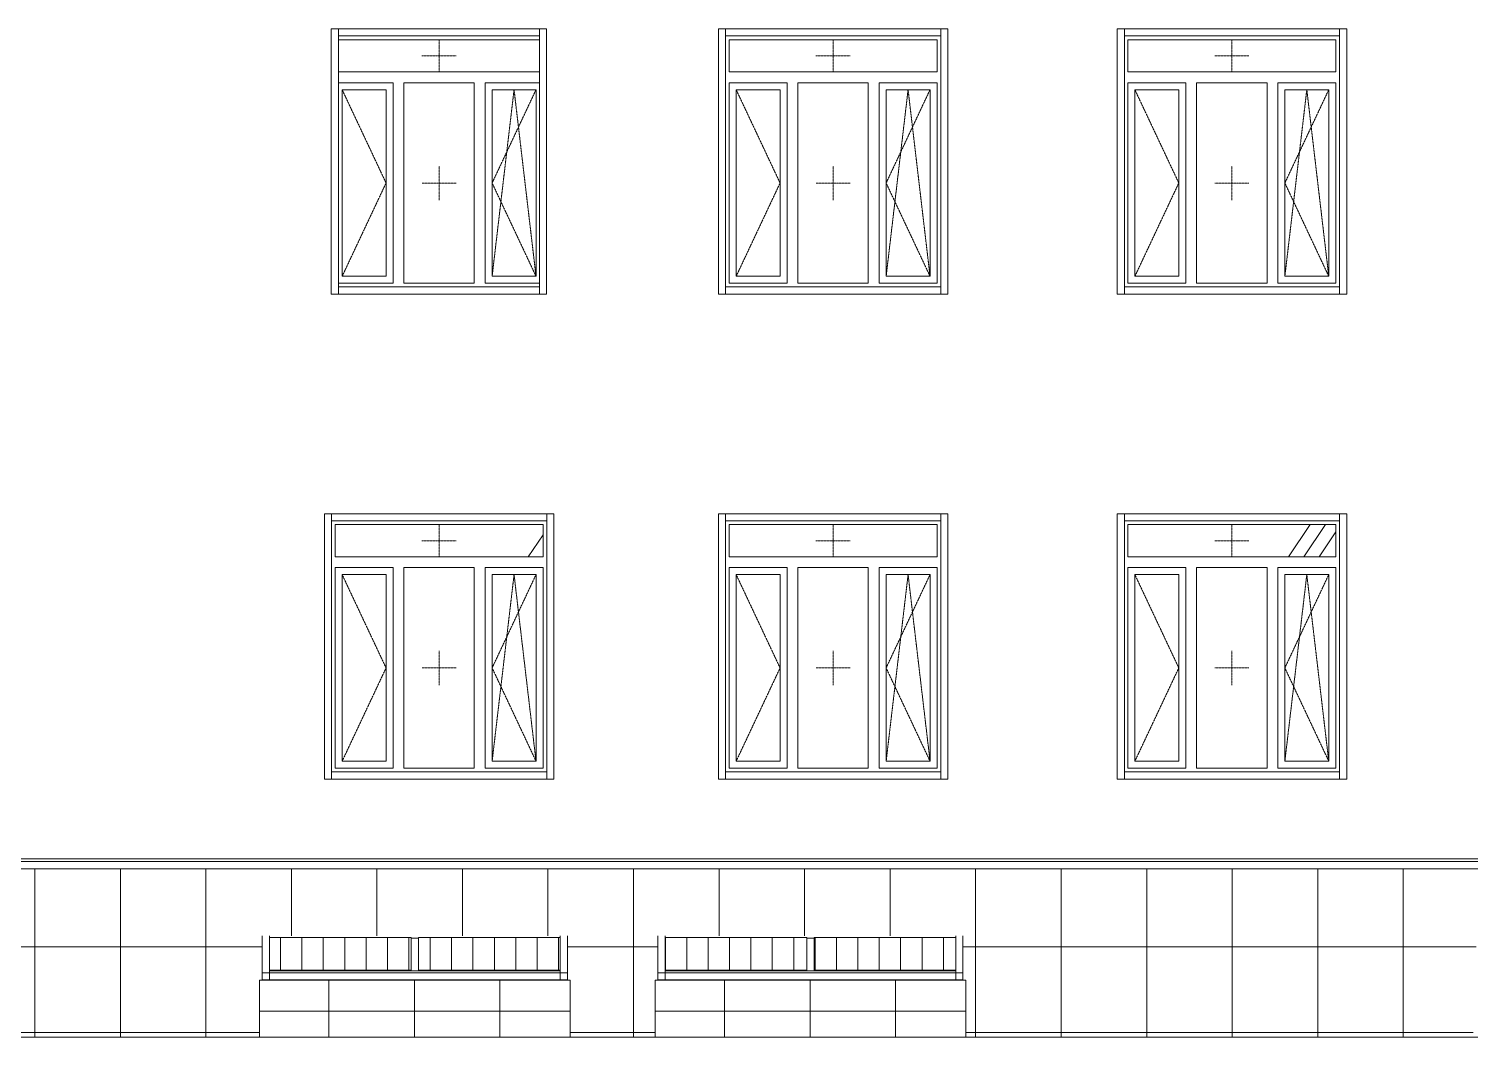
# Model space of a CAD drawing. Header units: millimetres. Extents: x -515342 to 330399, y -224905 to 507333.
# Drawn here: x 251363 to 261474, y 1018 to 8088 of the extents above; entities that cross this region are included whole.
import ezdxf

# ---------------------------------------------------------------- set-up
doc = ezdxf.new("R2010")
doc.units = ezdxf.units.MM
doc.linetypes.add('ASVP_Штриховая_ш2 п1', pattern=[3, 2, -1])
doc.layers.get('0').update_dxf_attribs({"lineweight": 0})
for name, color, linetype, lineweight in [('Витраж', 7, 'Continuous', 0), ('Линии', 7, 'Continuous', 0), ('Ограждение', 7, 'Continuous', 0), ('Окна', 7, 'Continuous', 0), ('Окна открывание', 7, 'Continuous', 0), ('Панели витража', 7, 'Continuous', 0), ('Стены внутренние', 7, 'Continuous', 0), ('Стены штриховка поверхности', 7, 'Continuous', 0)]:
    doc.layers.add(name, color=color, linetype=linetype, lineweight=lineweight)
pattern_1 = [(236.31, (995.8, 1244.6), (-1777.996, -3556.002), [641.07, -5769.6]), (236.31, (1031.34, 1137.9), (-1777.996, -3556.002), [384.64, -6026.03]), (236.31, (818, 1137.9), (-1777.996, -3556.002), [384.64, -6026.03])]
pattern_2 = [(90, (-71.02, -10380.49), (-150, 9e-15), [])]
pattern_3 = [(90, (-71.02, 9800.7), (-150, 9e-15), [])]

# ---------------------------------------------------------------- blocks, each defined once
blk = doc.blocks.new('Окно_ПВХ_3Створки_1Фрамуга-верх - АР_Окно_ОП_1820_h_х1570_3ст2фр-в-V11-О_АР_Эскиз_Фасад 1-12 копия 1')
at = {"layer": 'Окна'}
h = blk.add_hatch(dxfattribs=at)
h.set_pattern_fill('FP_1', color=256, style=0, pattern_type=2)
h.set_pattern_definition(pattern_1)
h.paths.add_polyline_path([(33285, 885), (33310, 885), (33310, 2193), (33002, 2193), (33002, 885)])
for p, q in [((34411, 2544), (32953, 2544)), ((32953, 2544), (32953, 2318)), ((34411, 2318), (34411, 2544)), ((34411, 2318), (32953, 2318)), ((33359, 2242), (32953, 2242)), ((32953, 2242), (32953, 836)), ((33359, 836), (33359, 2242)), ((33929, 2242), (33435, 2242)), ((33435, 836), (33435, 2242)), ((33929, 836), (33929, 2242)), ((34411, 2242), (34005, 2242)), ((34005, 836), (34005, 2242)), ((34411, 836), (34411, 2242)), ((33002, 2193), (33002, 885)), ((33310, 2193), (33002, 2193)), ((33310, 2193), (33310, 885)), ((34054, 2193), (34054, 885)), ((34362, 2193), (34054, 2193)), ((34362, 2193), (34362, 885)), ((32953, 836), (33359, 836)), ((33002, 885), (33310, 885)), ((33435, 836), (33929, 836)), ((34005, 836), (34411, 836)), ((34054, 885), (34362, 885))]:
    blk.add_line(p, q, dxfattribs=at)
at = {"layer": 'Окна открывание', "linetype": 'ASVP_Штриховая_ш2 п1'}
for p, q in [((33682, 2318), (33682, 2544)), ((33562, 2431), (33802, 2431)), ((33002, 2193), (33310, 1539)), ((34208, 2193), (34054, 885)), ((34362, 2193), (34054, 1539)), ((34362, 885), (34208, 2193)), ((33682, 1419), (33682, 1659)), ((33310, 1539), (33002, 885)), ((33802, 1539), (33562, 1539)), ((34054, 1539), (34362, 885))]:
    blk.add_line(p, q, dxfattribs=at)
blk = doc.blocks.new('Окно_ПВХ_3Створки_1Фрамуга-верх - АР_Окно_ОП_1820_h_х1570_3ст2фр-в-V12-О_АР_Эскиз_Фасад 1-12 копия 1')
at = {"layer": 'Окна открывание'}
h = blk.add_hatch(dxfattribs=at)
h.set_pattern_fill('FP_1', color=256, style=0, pattern_type=2)
h.set_pattern_definition(pattern_1)
h.paths.add_polyline_path([(31280, 2318), (31647, 2318), (31647, 2544), (30189, 2544), (30189, 2318), (31257, 2318)])
h = blk.add_hatch(dxfattribs=at)
h.set_pattern_fill('FP_1', color=256, style=0, pattern_type=2)
h.set_pattern_definition(pattern_1)
h.paths.add_polyline_path([(31165, 836), (31165, 2242), (30671, 2242), (30671, 836), (31057, 836)])
at = {"layer": 'Окна'}
for p, q in [((31647, 2544), (30189, 2544)), ((30189, 2544), (30189, 2318)), ((31647, 2318), (31647, 2544)), ((31647, 2318), (30189, 2318)), ((30595, 2242), (30189, 2242)), ((30189, 2242), (30189, 836)), ((30595, 836), (30595, 2242)), ((31165, 2242), (30671, 2242)), ((30671, 836), (30671, 2242)), ((31165, 836), (31165, 2242)), ((31647, 2242), (31241, 2242)), ((31241, 836), (31241, 2242)), ((31647, 836), (31647, 2242)), ((30238, 2193), (30238, 885)), ((30546, 2193), (30238, 2193)), ((30546, 2193), (30546, 885)), ((31290, 2193), (31290, 885)), ((31598, 2193), (31290, 2193)), ((31598, 2193), (31598, 885)), ((30189, 836), (30595, 836)), ((30238, 885), (30546, 885)), ((30671, 836), (31165, 836)), ((31241, 836), (31647, 836)), ((31290, 885), (31598, 885))]:
    blk.add_line(p, q, dxfattribs=at)
at = {"layer": 'Окна открывание', "linetype": 'ASVP_Штриховая_ш2 п1'}
for p, q in [((30918, 2318), (30918, 2544)), ((30798, 2431), (31038, 2431)), ((30238, 2193), (30546, 1539)), ((31444, 2193), (31290, 885)), ((31598, 2193), (31290, 1539)), ((31598, 885), (31444, 2193)), ((30918, 1419), (30918, 1659)), ((30546, 1539), (30238, 885)), ((31038, 1539), (30798, 1539)), ((31290, 1539), (31598, 885))]:
    blk.add_line(p, q, dxfattribs=at)
blk = doc.blocks.new('Окно_ПВХ_3Створки_1Фрамуга-верх - АР_Окно_ОП_1820_h_х1570_3ст2фр-в-V19-О_АР_Эскиз_Фасад 1-12 копия 1')
at = {"layer": 'Окна открывание'}
h = blk.add_hatch(dxfattribs=at)
h.set_pattern_fill('FP_1', color=256, style=0, pattern_type=2)
h.set_pattern_definition(pattern_1)
h.paths.add_polyline_path([(36872, 2318), (37208, 2318), (37208, 2544), (35750, 2544), (35750, 2318), (36802, 2318)])
h = blk.add_hatch(dxfattribs=at)
h.set_pattern_fill('FP_1', color=256, style=0, pattern_type=2)
h.set_pattern_definition(pattern_1)
h.paths.add_polyline_path([(36232, 836), (36726, 836), (36726, 2242), (36232, 2242), (36232, 887)])
at = {"layer": 'Окна'}
for p, q in [((37208, 2544), (35750, 2544)), ((35750, 2544), (35750, 2318)), ((37208, 2318), (37208, 2544)), ((37208, 2318), (35750, 2318)), ((36156, 2242), (35750, 2242)), ((35750, 2242), (35750, 836)), ((36156, 836), (36156, 2242)), ((36726, 2242), (36232, 2242)), ((36232, 836), (36232, 2242)), ((36726, 836), (36726, 2242)), ((37208, 2242), (36802, 2242)), ((36802, 836), (36802, 2242)), ((37208, 836), (37208, 2242)), ((35799, 2193), (35799, 885)), ((36107, 2193), (35799, 2193)), ((36107, 2193), (36107, 885)), ((36851, 2193), (36851, 885)), ((37159, 2193), (36851, 2193)), ((37159, 2193), (37159, 885)), ((35750, 836), (36156, 836)), ((35799, 885), (36107, 885)), ((36232, 836), (36726, 836)), ((36802, 836), (37208, 836)), ((36851, 885), (37159, 885))]:
    blk.add_line(p, q, dxfattribs=at)
at = {"layer": 'Окна открывание', "linetype": 'ASVP_Штриховая_ш2 п1'}
for p, q in [((36479, 2318), (36479, 2544)), ((36359, 2431), (36599, 2431)), ((35799, 2193), (36107, 1539)), ((37005, 2193), (36851, 885)), ((37159, 2193), (36851, 1539)), ((37159, 885), (37005, 2193)), ((36479, 1419), (36479, 1659)), ((36107, 1539), (35799, 885)), ((36599, 1539), (36359, 1539)), ((36851, 1539), (37159, 885))]:
    blk.add_line(p, q, dxfattribs=at)
blk = doc.blocks.new('Окно_ПВХ_3Створки_1Фрамуга-верх - АР_Окно_ОП_1820_h_х1570_3ст2фр-в-V50-О_АР_Эскиз_Фасад 1-12 копия 1')
at = {"layer": 'Окна'}
h = blk.add_hatch(dxfattribs=at)
h.set_pattern_fill('FP_1', color=256, style=0, pattern_type=2)
h.set_pattern_definition(pattern_1)
h.paths.add_polyline_path([(33002, 4285), (33310, 4285), (33310, 5593), (33002, 5593), (33002, 4327)])
for p, q in [((34411, 5944), (32953, 5944)), ((32953, 5944), (32953, 5718)), ((34411, 5718), (34411, 5944)), ((34411, 5718), (32953, 5718)), ((33359, 5642), (32953, 5642)), ((32953, 5642), (32953, 4236)), ((33002, 5593), (33002, 4285)), ((33310, 5593), (33002, 5593)), ((33310, 5593), (33310, 4285)), ((33359, 4236), (33359, 5642)), ((33929, 5642), (33435, 5642)), ((33435, 4236), (33435, 5642)), ((33929, 4236), (33929, 5642)), ((34411, 5642), (34005, 5642)), ((34005, 4236), (34005, 5642)), ((34054, 5593), (34054, 4285)), ((34362, 5593), (34054, 5593)), ((34362, 5593), (34362, 4285)), ((34411, 4236), (34411, 5642)), ((33002, 4285), (33310, 4285)), ((34054, 4285), (34362, 4285)), ((32953, 4236), (33359, 4236)), ((33435, 4236), (33929, 4236)), ((34005, 4236), (34411, 4236))]:
    blk.add_line(p, q, dxfattribs=at)
at = {"layer": 'Окна открывание', "linetype": 'ASVP_Штриховая_ш2 п1'}
for p, q in [((33682, 5718), (33682, 5944)), ((33562, 5831), (33802, 5831)), ((33002, 5593), (33310, 4939)), ((34208, 5593), (34054, 4285)), ((34362, 5593), (34054, 4939)), ((34362, 4285), (34208, 5593)), ((33682, 4819), (33682, 5059)), ((33310, 4939), (33002, 4285)), ((33802, 4939), (33562, 4939)), ((34054, 4939), (34362, 4285))]:
    blk.add_line(p, q, dxfattribs=at)
blk = doc.blocks.new('Окно_ПВХ_3Створки_1Фрамуга-верх - АР_Окно_ОП_1820_h_х1570_3ст2фр-в-V54-О_АР_Эскиз_Фасад 1-12 копия 1')
at = {"layer": 'Окна открывание'}
h = blk.add_hatch(dxfattribs=at)
h.set_pattern_fill('FP_1', color=256, style=0, pattern_type=2)
h.set_pattern_definition(pattern_1)
h.paths.add_polyline_path([(36232, 4236), (36726, 4236), (36726, 5642), (36232, 5642), (36232, 4287)])
at = {"layer": 'Окна'}
for p, q in [((37208, 5944), (35750, 5944)), ((35750, 5944), (35750, 5718)), ((37208, 5718), (37208, 5944)), ((37208, 5718), (35750, 5718)), ((36156, 5642), (35750, 5642)), ((35750, 5642), (35750, 4236)), ((35799, 5593), (35799, 4285)), ((36107, 5593), (35799, 5593)), ((36107, 5593), (36107, 4285)), ((36156, 4236), (36156, 5642)), ((36726, 5642), (36232, 5642)), ((36232, 4236), (36232, 5642)), ((36726, 4236), (36726, 5642)), ((37208, 5642), (36802, 5642)), ((36802, 4236), (36802, 5642)), ((36851, 5593), (36851, 4285)), ((37159, 5593), (36851, 5593)), ((37159, 5593), (37159, 4285)), ((37208, 4236), (37208, 5642)), ((35799, 4285), (36107, 4285)), ((36851, 4285), (37159, 4285)), ((35750, 4236), (36156, 4236)), ((36232, 4236), (36726, 4236)), ((36802, 4236), (37208, 4236))]:
    blk.add_line(p, q, dxfattribs=at)
at = {"layer": 'Окна открывание', "linetype": 'ASVP_Штриховая_ш2 п1'}
for p, q in [((36479, 5718), (36479, 5944)), ((36359, 5831), (36599, 5831)), ((35799, 5593), (36107, 4939)), ((37005, 5593), (36851, 4285)), ((37159, 5593), (36851, 4939)), ((37159, 4285), (37005, 5593)), ((36479, 4819), (36479, 5059)), ((36107, 4939), (35799, 4285)), ((36599, 4939), (36359, 4939)), ((36851, 4939), (37159, 4285))]:
    blk.add_line(p, q, dxfattribs=at)
blk = doc.blocks.new('Окно_ПВХ_3Створки_1Фрамуга-верх - АР_Окно_ОП_1820_h_х1570_3ст2фр-в-V97-О_АР_Эскиз_Фасад 1-12 копия 1')
at = {"layer": 'Окна открывание'}
h = blk.add_hatch(dxfattribs=at)
h.set_pattern_fill('FP_1', color=256, style=0, pattern_type=2)
h.set_pattern_definition(pattern_1)
h.paths.add_polyline_path([(31057, 4236), (31165, 4236), (31165, 5642), (30671, 5642), (30671, 4236), (30886, 4236)])
at = {"layer": 'Окна'}
for p, q in [((31623, 5944), (30213, 5944)), ((31623, 5718), (30213, 5718)), ((30595, 5642), (30213, 5642)), ((30238, 5593), (30238, 4285)), ((30546, 5593), (30238, 5593)), ((30546, 5593), (30546, 4285)), ((30595, 4236), (30595, 5642)), ((31165, 5642), (30671, 5642)), ((30671, 4236), (30671, 5642)), ((31165, 4236), (31165, 5642)), ((31623, 5642), (31241, 5642)), ((31241, 4236), (31241, 5642)), ((31290, 5593), (31290, 4285)), ((31598, 5593), (31290, 5593)), ((31598, 5593), (31598, 4285)), ((30238, 4285), (30546, 4285)), ((31290, 4285), (31598, 4285)), ((30213, 4236), (30595, 4236)), ((30671, 4236), (31165, 4236)), ((31241, 4236), (31623, 4236))]:
    blk.add_line(p, q, dxfattribs=at)
at = {"layer": 'Окна открывание', "linetype": 'ASVP_Штриховая_ш2 п1'}
for p, q in [((30918, 5718), (30918, 5944)), ((30798, 5831), (31038, 5831)), ((30238, 5593), (30546, 4939)), ((31444, 5593), (31290, 4285)), ((31598, 5593), (31290, 4939)), ((31598, 4285), (31444, 5593)), ((30918, 4819), (30918, 5059)), ((30546, 4939), (30238, 4285)), ((31038, 4939), (30798, 4939)), ((31290, 4939), (31598, 4285))]:
    blk.add_line(p, q, dxfattribs=at)
blk = doc.blocks.new('Прямоугольный импост - АР_Откос_Металлический_50х330 Белый Правый-9899488-О_АР_Эскиз_Фасад 1-12 копия 1')
at = {"layer": 'Витраж'}
for p, q in [((30163, 2570), (30163, 2620)), ((31673, 2620), (30163, 2620)), ((31673, 2570), (30163, 2570)), ((31673, 2620), (31673, 2570))]:
    blk.add_line(p, q, dxfattribs=at)
blk = doc.blocks.new('Прямоугольный импост - АР_Откос_Металлический_50х330 Белый Левый-9898756-О_АР_Эскиз_Фасад 1-12 копия 1')
at = {"layer": 'Витраж'}
for p, q in [((30163, 760), (30163, 810)), ((30163, 810), (31673, 810)), ((31673, 810), (31673, 760)), ((30163, 760), (31673, 760))]:
    blk.add_line(p, q, dxfattribs=at)
blk = doc.blocks.new('Прямоугольный импост - АР_Откос_Металлический_50х330 Белый Правый-9899489-О_АР_Эскиз_Фасад 1-12 копия 1')
at = {"layer": 'Витраж'}
for p, q in [((30113, 2620), (30163, 2620)), ((30113, 2620), (30113, 760)), ((30163, 2620), (30163, 760)), ((30163, 760), (30113, 760))]:
    blk.add_line(p, q, dxfattribs=at)
blk = doc.blocks.new('Прямоугольный импост - АР_Откос_Металлический_50х330 Белый Левый-9898757-О_АР_Эскиз_Фасад 1-12 копия 1')
at = {"layer": 'Витраж'}
for p, q in [((31673, 2620), (31723, 2620)), ((31673, 760), (31673, 2620)), ((31723, 760), (31723, 2620)), ((31723, 760), (31673, 760))]:
    blk.add_line(p, q, dxfattribs=at)
blk = doc.blocks.new('Прямоугольный импост - АР_Откос_Металлический_50х330 Коричневый Правый-9899913-О_АР_Эскиз_Фасад 1-12 копия 1')
at = {"layer": 'Витраж'}
for p, q in [((38590, 2570), (38590, 2620)), ((40000, 2620), (38590, 2620)), ((40000, 2570), (38590, 2570)), ((40000, 2620), (40000, 2570))]:
    blk.add_line(p, q, dxfattribs=at)
blk = doc.blocks.new('Прямоугольный импост - АР_Откос_Металлический_50х330 Коричневый Левый-9899767-О_АР_Эскиз_Фасад 1-12 копия 1')
at = {"layer": 'Витраж'}
for p, q in [((38590, 760), (38590, 810)), ((38590, 810), (40000, 810)), ((40000, 810), (40000, 760)), ((38590, 760), (40000, 760))]:
    blk.add_line(p, q, dxfattribs=at)
blk = doc.blocks.new('Прямоугольный импост - АР_Откос_Металлический_50х330 Коричневый Правый-9899914-О_АР_Эскиз_Фасад 1-12 копия 1')
at = {"layer": 'Витраж'}
for p, q in [((38540, 2620), (38590, 2620)), ((38540, 2620), (38540, 760)), ((38590, 2620), (38590, 760)), ((38590, 760), (38540, 760))]:
    blk.add_line(p, q, dxfattribs=at)
blk = doc.blocks.new('Прямоугольный импост - АР_Откос_Металлический_50х330 Коричневый Левый-9899768-О_АР_Эскиз_Фасад 1-12 копия 1')
at = {"layer": 'Витраж'}
for p, q in [((40000, 2620), (40050, 2620)), ((40000, 760), (40000, 2620)), ((40050, 760), (40050, 2620)), ((40050, 760), (40000, 760))]:
    blk.add_line(p, q, dxfattribs=at)
blk = doc.blocks.new('Ограждение - Ограждение-9987008-О_АР_Эскиз_Фасад 1-12 копия 1')
at = {"layer": 'Ограждение'}
for p, q in [((40535, 182), (21815, 182)), ((40535, 130), (21815, 130))]:
    blk.add_line(p, q, dxfattribs=at)
blk = doc.blocks.new('Системная панель - АР_ПанельВитража_Монолитный поликарбонат 6мм-V377-О_АР_Эскиз_Фасад 1-12 копия 1')
at = {"layer": 'Панели витража'}
h = blk.add_hatch(dxfattribs=at)
h.set_pattern_fill('FP_32', color=256, style=0, pattern_type=2)
h.set_pattern_definition(pattern_2)
h.paths.add_polyline_path([(32846, -580), (33498, -580), (33498, -351), (32503, -351), (32503, -580), (32653, -580)])
h = blk.add_hatch(dxfattribs=at)
h.set_pattern_fill('FP_33', color=256, style=0, pattern_type=2)
h.set_pattern_definition(pattern_3)
h.paths.add_polyline_path([(33293, -585), (33498, -585), (33498, -580), (32503, -580), (32503, -585), (32846, -585)])
for p, q in [((33498, -351), (32503, -351)), ((32503, -351), (32503, -580)), ((33498, -580), (33498, -351)), ((32503, -580), (33498, -580)), ((32503, -580), (32503, -586)), ((33498, -586), (33498, -580))]:
    blk.add_line(p, q, dxfattribs=at)
blk = doc.blocks.new('Прямоугольный импост - АР_Импост_50х50 _труба_-10238076-О_АР_Эскиз_Фасад 1-12 копия 1')
at = {"layer": 'Витраж'}
for p, q in [((71703, -585), (72723, -585)), ((71703, -600), (72723, -600)), ((72723, -585), (72723, -600)), ((72723, -600), (72723, -648)), ((72723, -648), (71703, -648))]:
    blk.add_line(p, q, dxfattribs=at)
blk = doc.blocks.new('Прямоугольный импост - АР_Импост_50х50 _труба_-V373-О_АР_Эскиз_Фасад 1-12 копия 1')
at = {"layer": 'Витраж'}
for p, q in [((38243, -351), (38243, -340)), ((39263, -356), (39238, -356))]:
    blk.add_line(p, q, dxfattribs=at)
blk = doc.blocks.new('Прямоугольный импост - АР_Импост_50х50 _труба_-10238183-О_АР_Эскиз_Фасад 1-12 копия 1')
at = {"layer": 'Витраж'}
for p, q in [((70633, -340), (70633, -600)), ((70683, -340), (70683, -351)), ((70683, -600), (70633, -600)), ((70633, -600), (70633, -648)), ((70683, -585), (70683, -600)), ((70683, -648), (70683, -600)), ((70633, -648), (70683, -648))]:
    blk.add_line(p, q, dxfattribs=at)
blk = doc.blocks.new('Прямоугольный импост - АР_Импост_50х50 _труба_-V374-О_АР_Эскиз_Фасад 1-12 копия 1')
at = {"layer": 'Витраж'}
for p, q in [((40283, -351), (40283, -340)), ((40333, -600), (40333, -340)), ((40283, -600), (40283, -585)), ((40333, -600), (40283, -600)), ((40283, -600), (40283, -648)), ((40333, -648), (40333, -600)), ((40283, -648), (40333, -648))]:
    blk.add_line(p, q, dxfattribs=at)
blk = doc.blocks.new('Системная панель - АР_ПанельВитража_Монолитный поликарбонат 6мм-V378-О_АР_Эскиз_Фасад 1-12 копия 1')
at = {"layer": 'Панели витража'}
h = blk.add_hatch(dxfattribs=at)
h.set_pattern_fill('FP_32', color=256, style=0, pattern_type=2)
h.set_pattern_definition(pattern_2)
h.paths.add_polyline_path([(34188, -580), (34543, -580), (34543, -351), (33548, -351), (33548, -580), (33741, -580)])
h = blk.add_hatch(dxfattribs=at)
h.set_pattern_fill('FP_33', color=256, style=0, pattern_type=2)
h.set_pattern_definition(pattern_3)
h.paths.add_polyline_path([(34393, -585), (34543, -585), (34543, -580), (33548, -580), (33548, -585), (34188, -585)])
for p, q in [((34543, -351), (33548, -351)), ((33548, -351), (33548, -580)), ((34543, -580), (34543, -351)), ((33548, -580), (34543, -580)), ((33548, -580), (33548, -586)), ((34543, -586), (34543, -580))]:
    blk.add_line(p, q, dxfattribs=at)
blk = doc.blocks.new('Прямоугольный импост - АР_Импост_50х50 _труба_-10238080-О_АР_Эскиз_Фасад 1-12 копия 1')
at = {"layer": 'Витраж'}
for p, q in [((70683, -600), (70683, -585)), ((70683, -585), (71703, -585)), ((70683, -648), (70683, -600)), ((70683, -600), (71703, -600)), ((71703, -648), (70683, -648))]:
    blk.add_line(p, q, dxfattribs=at)
blk = doc.blocks.new('Прямоугольный импост - АР_Импост_50х50 _труба_-V376-О_АР_Эскиз_Фасад 1-12 копия 1')
at = {"layer": 'Витраж'}
for p, q in [((39288, -356), (39263, -356)), ((40283, -340), (40283, -351))]:
    blk.add_line(p, q, dxfattribs=at)
blk = doc.blocks.new('Прямоугольный импост - АР_Импост_50х50 _труба_-10238181-О_АР_Эскиз_Фасад 1-12 копия 1')
at = {"layer": 'Витраж'}
for p, q in [((71678, -356), (71728, -356)), ((71728, -585), (71678, -585))]:
    blk.add_line(p, q, dxfattribs=at)
blk = doc.blocks.new('Системная панель - АР_ПанельВитража_Монолитный поликарбонат 6мм-V379-О_АР_Эскиз_Фасад 1-12 копия 1')
at = {"layer": 'Панели витража'}
h = blk.add_hatch(dxfattribs=at)
h.set_pattern_fill('FP_32', color=256, style=0, pattern_type=2)
h.set_pattern_definition(pattern_2)
h.paths.add_polyline_path([(29728, -580), (30723, -580), (30723, -351), (29728, -351), (29728, -439)])
h = blk.add_hatch(dxfattribs=at)
h.set_pattern_fill('FP_33', color=256, style=0, pattern_type=2)
h.set_pattern_definition(pattern_3)
h.paths.add_polyline_path([(29728, -585), (30723, -585), (30723, -580), (29728, -580)])
for p, q in [((30723, -351), (29728, -351)), ((29728, -351), (29728, -580)), ((30723, -580), (30723, -351)), ((29728, -580), (30723, -580)), ((29728, -580), (29728, -586)), ((30723, -586), (30723, -580))]:
    blk.add_line(p, q, dxfattribs=at)
blk = doc.blocks.new('Системная панель - АР_ПанельВитража_Монолитный поликарбонат 6мм-V380-О_АР_Эскиз_Фасад 1-12 копия 1')
at = {"layer": 'Панели витража'}
h = blk.add_hatch(dxfattribs=at)
h.set_pattern_fill('FP_32', color=256, style=0, pattern_type=2)
h.set_pattern_definition(pattern_2)
h.paths.add_polyline_path([(31768, -580), (31768, -351), (30773, -351), (30773, -580), (31542, -580)])
h = blk.add_hatch(dxfattribs=at)
h.set_pattern_fill('FP_33', color=256, style=0, pattern_type=2)
h.set_pattern_definition(pattern_3)
h.paths.add_polyline_path([(31504, -585), (31768, -585), (31768, -580), (30773, -580), (30773, -585), (31057, -585)])
for p, q in [((31768, -351), (30773, -351)), ((30773, -351), (30773, -580)), ((31768, -580), (31768, -351)), ((30773, -580), (31768, -580)), ((30773, -580), (30773, -586)), ((31768, -586), (31768, -580))]:
    blk.add_line(p, q, dxfattribs=at)
blk = doc.blocks.new('СД_Люблино_Фасады_rvt-1-О_АР_Эскиз_Фасад 1-12 копия 1')
at = {"layer": 'Стены штриховка поверхности', "true_color": 0xcacaca}
h = blk.add_hatch(dxfattribs=at)
h.set_pattern_fill('FP_11', color=9, style=0, pattern_type=2)
h.set_pattern_definition([(0, (41405, -3150), (0, 600), []), (90, (41405, -3150), (-600, 4e-14), [])])
h.paths.add_polyline_path([(34635, -1050), (38173, -1050), (38173, -650), (40353, -650), (40353, -1050), (40535, -1050), (40535, -754), (40533, -754), (40533, -704), (40535, -704), (40535, -692), (40530, -692), (40530, -677), (40535, -677), (40535, 50), (40530, 50), (40530, 65), (40535, 65), (40535, 130), (21815, 130), (21815, 150), (21763, 150), (21763, -1050), (29658, -1050), (29658, -650), (31838, -650), (31838, -1050), (32433, -1050), (32433, -650), (34613, -650), (34613, -1050)])
h.paths.add_polyline_path([(41323, -530), (41323, -525), (41355, -525), (41355, -406), (41318, -418), (41318, -523), (41321, -523), (41323, -529)])
h.paths.add_polyline_path([(41345, -650), (41355, -650), (41355, -535), (41323, -534), (41322, -533), (41321, -538), (41318, -538), (41319, -550), (41320, -550), (41320, -600), (41319, -600), (41319, -650)])
h.paths.add_polyline_path([(40635, -650), (41219, -650), (41218, -600), (41217, -600), (41217, -538), (41213, -538), (41213, -523), (41218, -523), (41217, -450), (40635, -640), (40635, -648)])
h.paths.add_polyline_path([(31818, -648), (29678, -648), (29678, -340), (31818, -340), (31818, -601)])
h.paths.add_polyline_path([(39238, -648), (38193, -648), (38193, -340), (40333, -340), (40333, -648), (39263, -648)])
h.paths.add_polyline_path([(32453, -648), (32453, -340), (34593, -340), (34593, -648), (32503, -648)])
h.paths.add_polyline_path([(40635, -587), (40643, -585), (40641, -580), (41218, -392), (41218, 130), (40635, 130), (40635, 65), (40640, 65), (40640, 50), (40635, 50), (40635, -586)])
h.paths.add_polyline_path([(41318, -360), (41346, -351), (41348, -355), (41355, -353), (41355, 180), (41318, 180), (41318, -356)])
h = blk.add_hatch(dxfattribs=at)
h.set_pattern_fill('FP_37', color=9, style=0, pattern_type=2)
h.set_pattern_definition([(0, (29668.1, 0), (0, 600), []), (90, (29668.1, 0), (-600, 4e-14), [])])
h.paths.add_polyline_path([(29658, -1050), (31838, -1050), (31838, -650), (29658, -650), (29658, -811)])
h = blk.add_hatch(dxfattribs=at)
h.set_pattern_fill('FP_36', color=9, style=0, pattern_type=2)
h.set_pattern_definition([(0, (32443.1, 0), (0, 600), []), (90, (32443.1, 0), (-600, 4e-14), [])])
h.paths.add_polyline_path([(33741, -1050), (34613, -1050), (34613, -650), (32433, -650), (32433, -1050), (33517, -1050)])
at = {"layer": 'Стены внутренние'}
for p, q in [((21688, 200), (40535, 200)), ((31838, -650), (29658, -650)), ((29658, -650), (29658, -1050)), ((31838, -1050), (31838, -650)), ((34613, -650), (32433, -650)), ((32433, -650), (32433, -1050)), ((34613, -1050), (34613, -650))]:
    blk.add_line(p, q, dxfattribs=at)
at = {"layer": 'Витраж', "lineweight": 9}
for name, p in [('Прямоугольный импост - АР_Откос_Металлический_50х330 Коричневый Правый-9899914-О_АР_Эскиз_Фасад 1-12 копия 1', (-8378, 3400)), ('Прямоугольный импост - АР_Откос_Металлический_50х330 Коричневый Правый-9899913-О_АР_Эскиз_Фасад 1-12 копия 1', (-8378, 3400)), ('Прямоугольный импост - АР_Откос_Металлический_50х330 Коричневый Левый-9899768-О_АР_Эскиз_Фасад 1-12 копия 1', (-8378, 3400)), ('Прямоугольный импост - АР_Откос_Металлический_50х330 Белый Правый-9899489-О_АР_Эскиз_Фасад 1-12 копия 1', (2764, 3400)), ('Прямоугольный импост - АР_Откос_Металлический_50х330 Белый Правый-9899488-О_АР_Эскиз_Фасад 1-12 копия 1', (2764, 3400)), ('Прямоугольный импост - АР_Откос_Металлический_50х330 Белый Левый-9898757-О_АР_Эскиз_Фасад 1-12 копия 1', (2764, 3400)), ('Прямоугольный импост - АР_Откос_Металлический_50х330 Белый Правый-9899489-О_АР_Эскиз_Фасад 1-12 копия 1', (5562, 3400)), ('Прямоугольный импост - АР_Откос_Металлический_50х330 Белый Правый-9899488-О_АР_Эскиз_Фасад 1-12 копия 1', (5562, 3400)), ('Прямоугольный импост - АР_Откос_Металлический_50х330 Белый Левый-9898757-О_АР_Эскиз_Фасад 1-12 копия 1', (5562, 3400)), ('Прямоугольный импост - АР_Откос_Металлический_50х330 Коричневый Левый-9899767-О_АР_Эскиз_Фасад 1-12 копия 1', (-8378, 3400)), ('Прямоугольный импост - АР_Откос_Металлический_50х330 Белый Левый-9898756-О_АР_Эскиз_Фасад 1-12 копия 1', (2764, 3400)), ('Прямоугольный импост - АР_Откос_Металлический_50х330 Белый Левый-9898756-О_АР_Эскиз_Фасад 1-12 копия 1', (5562, 3400)), ('Прямоугольный импост - АР_Откос_Металлический_50х330 Белый Правый-9899489-О_АР_Эскиз_Фасад 1-12 копия 1', (0, 0)), ('Прямоугольный импост - АР_Откос_Металлический_50х330 Белый Правый-9899488-О_АР_Эскиз_Фасад 1-12 копия 1', (0, 0)), ('Прямоугольный импост - АР_Откос_Металлический_50х330 Белый Левый-9898757-О_АР_Эскиз_Фасад 1-12 копия 1', (0, 0)), ('Прямоугольный импост - АР_Откос_Металлический_50х330 Белый Правый-9899489-О_АР_Эскиз_Фасад 1-12 копия 1', (2764, 0)), ('Прямоугольный импост - АР_Откос_Металлический_50х330 Белый Правый-9899488-О_АР_Эскиз_Фасад 1-12 копия 1', (2764, 0)), ('Прямоугольный импост - АР_Откос_Металлический_50х330 Белый Левый-9898757-О_АР_Эскиз_Фасад 1-12 копия 1', (2764, 0)), ('Прямоугольный импост - АР_Откос_Металлический_50х330 Белый Правый-9899489-О_АР_Эскиз_Фасад 1-12 копия 1', (5562, 0)), ('Прямоугольный импост - АР_Откос_Металлический_50х330 Белый Правый-9899488-О_АР_Эскиз_Фасад 1-12 копия 1', (5562, 0)), ('Прямоугольный импост - АР_Откос_Металлический_50х330 Белый Левый-9898757-О_АР_Эскиз_Фасад 1-12 копия 1', (5562, 0)), ('Прямоугольный импост - АР_Откос_Металлический_50х330 Белый Левый-9898756-О_АР_Эскиз_Фасад 1-12 копия 1', (0, 0)), ('Прямоугольный импост - АР_Откос_Металлический_50х330 Белый Левый-9898756-О_АР_Эскиз_Фасад 1-12 копия 1', (2764, 0)), ('Прямоугольный импост - АР_Откос_Металлический_50х330 Белый Левый-9898756-О_АР_Эскиз_Фасад 1-12 копия 1', (5562, 0)), ('Прямоугольный импост - АР_Импост_50х50 _труба_-10238183-О_АР_Эскиз_Фасад 1-12 копия 1', (-40955, 0)), ('Прямоугольный импост - АР_Импост_50х50 _труба_-V373-О_АР_Эскиз_Фасад 1-12 копия 1', (-8515, 0)), ('Прямоугольный импост - АР_Импост_50х50 _труба_-10238181-О_АР_Эскиз_Фасад 1-12 копия 1', (-40955, 0)), ('Прямоугольный импост - АР_Импост_50х50 _труба_-V376-О_АР_Эскиз_Фасад 1-12 копия 1', (-8515, 0)), ('Прямоугольный импост - АР_Импост_50х50 _труба_-V374-О_АР_Эскиз_Фасад 1-12 копия 1', (-8515, 0)), ('Прямоугольный импост - АР_Импост_50х50 _труба_-10238183-О_АР_Эскиз_Фасад 1-12 копия 1', (-38180, 0)), ('Прямоугольный импост - АР_Импост_50х50 _труба_-V373-О_АР_Эскиз_Фасад 1-12 копия 1', (-5740, 0)), ('Прямоугольный импост - АР_Импост_50х50 _труба_-10238181-О_АР_Эскиз_Фасад 1-12 копия 1', (-38180, 0)), ('Прямоугольный импост - АР_Импост_50х50 _труба_-V376-О_АР_Эскиз_Фасад 1-12 копия 1', (-5740, 0)), ('Прямоугольный импост - АР_Импост_50х50 _труба_-V374-О_АР_Эскиз_Фасад 1-12 копия 1', (-5740, 0)), ('Прямоугольный импост - АР_Импост_50х50 _труба_-10238080-О_АР_Эскиз_Фасад 1-12 копия 1', (-40955, 0)), ('Прямоугольный импост - АР_Импост_50х50 _труба_-10238076-О_АР_Эскиз_Фасад 1-12 копия 1', (-40955, 0)), ('Прямоугольный импост - АР_Импост_50х50 _труба_-10238080-О_АР_Эскиз_Фасад 1-12 копия 1', (-38180, 0)), ('Прямоугольный импост - АР_Импост_50х50 _труба_-10238076-О_АР_Эскиз_Фасад 1-12 копия 1', (-38180, 0))]:
    blk.add_blockref(name, p, dxfattribs=at)
at = {"layer": 'Ограждение', "lineweight": 9}
blk.add_blockref('Ограждение - Ограждение-9987008-О_АР_Эскиз_Фасад 1-12 копия 1', (0, 0), dxfattribs=at)
at = {"layer": 'Окна', "lineweight": 9}
for name in ['Окно_ПВХ_3Створки_1Фрамуга-верх - АР_Окно_ОП_1820_h_х1570_3ст2фр-в-V97-О_АР_Эскиз_Фасад 1-12 копия 1', 'Окно_ПВХ_3Створки_1Фрамуга-верх - АР_Окно_ОП_1820_h_х1570_3ст2фр-в-V50-О_АР_Эскиз_Фасад 1-12 копия 1', 'Окно_ПВХ_3Створки_1Фрамуга-верх - АР_Окно_ОП_1820_h_х1570_3ст2фр-в-V54-О_АР_Эскиз_Фасад 1-12 копия 1', 'Окно_ПВХ_3Створки_1Фрамуга-верх - АР_Окно_ОП_1820_h_х1570_3ст2фр-в-V12-О_АР_Эскиз_Фасад 1-12 копия 1', 'Окно_ПВХ_3Створки_1Фрамуга-верх - АР_Окно_ОП_1820_h_х1570_3ст2фр-в-V11-О_АР_Эскиз_Фасад 1-12 копия 1', 'Окно_ПВХ_3Створки_1Фрамуга-верх - АР_Окно_ОП_1820_h_х1570_3ст2фр-в-V19-О_АР_Эскиз_Фасад 1-12 копия 1']:
    blk.add_blockref(name, (0, 0), dxfattribs=at)
at = {"layer": 'Панели витража', "lineweight": 9}
for name in ['Системная панель - АР_ПанельВитража_Монолитный поликарбонат 6мм-V379-О_АР_Эскиз_Фасад 1-12 копия 1', 'Системная панель - АР_ПанельВитража_Монолитный поликарбонат 6мм-V380-О_АР_Эскиз_Фасад 1-12 копия 1', 'Системная панель - АР_ПанельВитража_Монолитный поликарбонат 6мм-V377-О_АР_Эскиз_Фасад 1-12 копия 1', 'Системная панель - АР_ПанельВитража_Монолитный поликарбонат 6мм-V378-О_АР_Эскиз_Фасад 1-12 копия 1']:
    blk.add_blockref(name, (0, 0), dxfattribs=at)

msp = doc.modelspace()

# ---------------------------------------------------------------- linework, layer by layer
at = {"layer": 'Линии'}
msp.add_line((264669.3997, 1017.7355), (245095.8289, 1017.7355), dxfattribs=at)

# ---------------------------------------------------------------- block references
msp.add_blockref('СД_Люблино_Фасады_rvt-1-О_АР_Эскиз_Фасад 1-12 копия 1', (223323.3997, 2067.7355))

doc.saveas('drawing.dxf')
